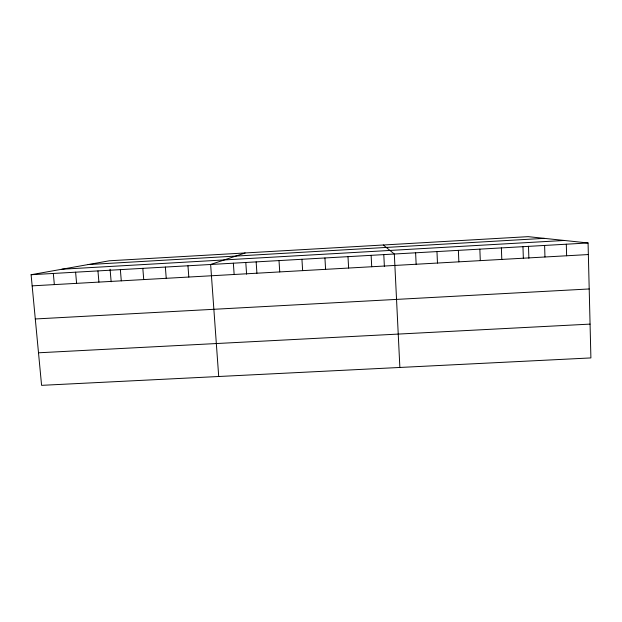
<?xml version="1.0" encoding="UTF-8"?>
<svg xmlns="http://www.w3.org/2000/svg" width="622" height="622" viewBox="0 0 622 622"><rect width="100%" height="100%" fill="white"/><g stroke="black" fill="none" stroke-linecap="round" stroke-linejoin="round"><path stroke-width="0.93" d="M245.154 252.96L210.633 264.482L218.711 376.504M31.1 274.722L109.363 260.781L528.179 236.655L588.07 242.969L590.9 357.922L41.588 385.345L31.1 274.722L588.07 242.969M88.153 264.56L544.304 238.358M62.006 269.217L564.294 240.465M32.157 285.856L588.35 254.553M35.291 318.969L589.197 288.966M38.502 352.791L590.068 324.109M383.308 245.006L394.317 254.017L399.868 367.462M53.321 273.455L54.347 284.612M75.604 272.179L76.599 283.36M97.949 270.904L98.914 282.1M110.078 269.209L111.144 281.766M120.357 269.629L121.29 280.841M142.827 268.346L143.729 279.581M165.366 267.063L166.237 278.314M187.961 265.781L188.808 277.039M233.359 263.192L234.144 274.489M245.791 262.375L246.592 274.147M256.155 261.893L256.909 273.206M279.014 260.587L279.737 271.923M301.942 259.281L302.634 270.632M324.933 257.967L325.594 269.342M347.993 256.653L348.623 268.043M371.124 255.339L371.715 266.745M383.79 254.507L384.38 266.387M415.613 252.804L416.141 264.249M436.971 251.583L437.468 263.044M458.383 250.363L458.849 261.839M479.85 249.142L480.293 260.634M501.379 247.914L501.791 259.428M528.49 246.258L528.871 258.262M522.962 246.685L523.343 258.216M544.608 245.449L544.958 256.995M566.308 244.213L566.626 255.774"/></g></svg>
